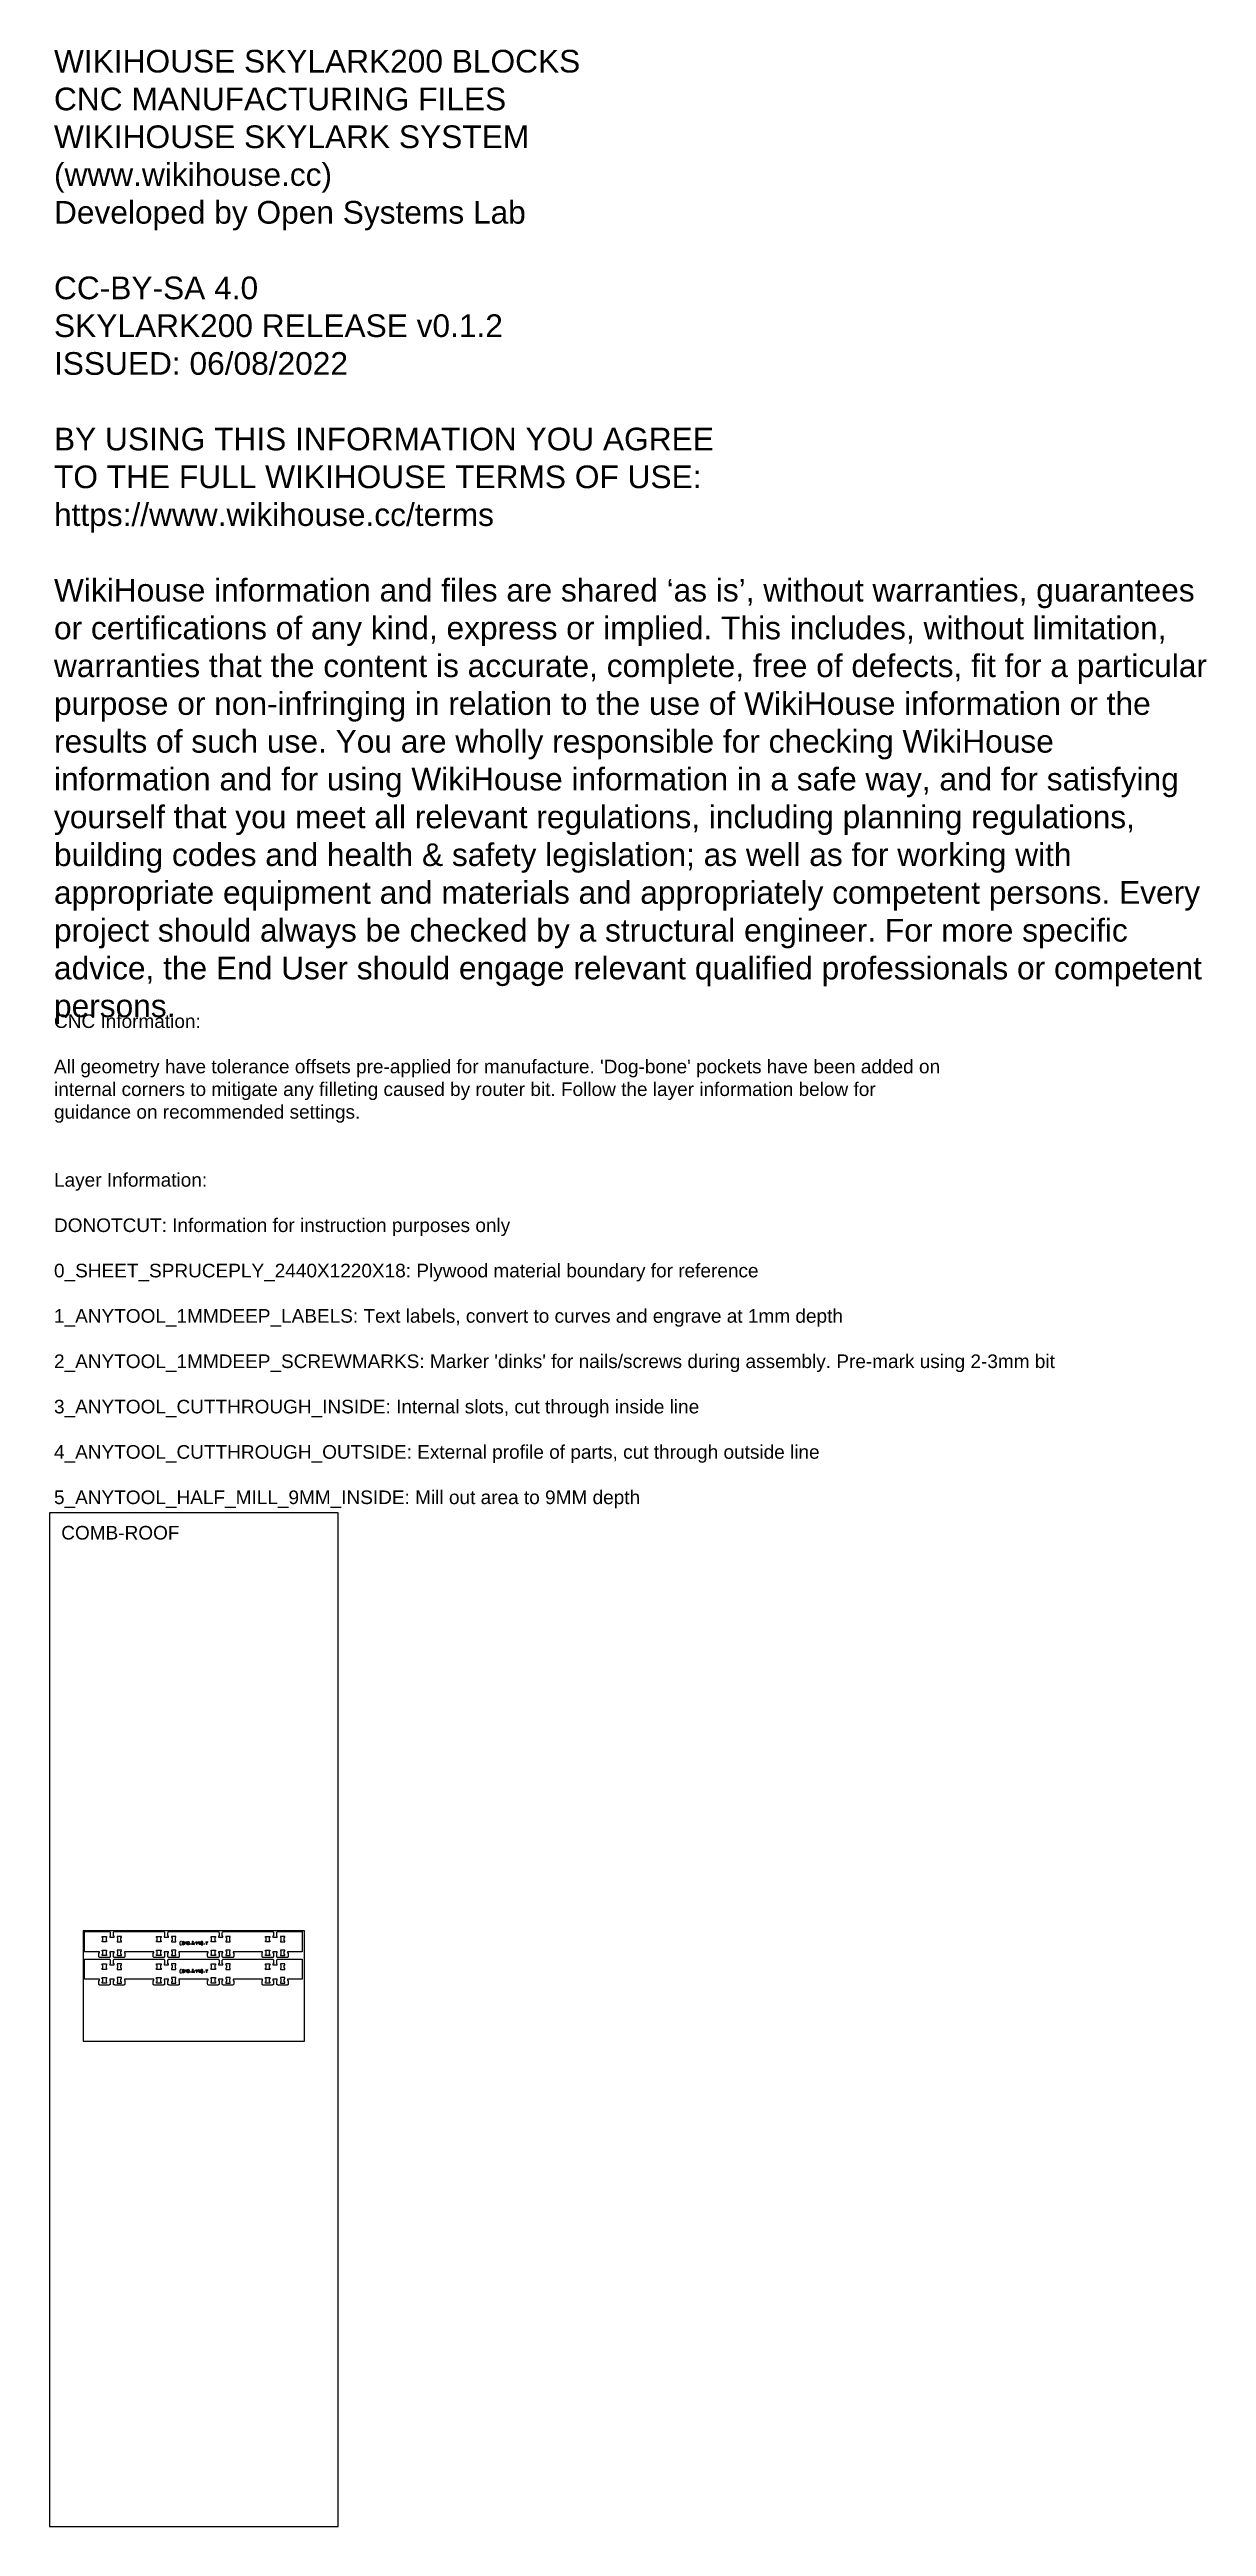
# Model space of a CAD drawing. Header units: millimetres. Extents: x 0 to 12757, y 0 to 27318.
import ezdxf

# ---------------------------------------------------------------- set-up
doc = ezdxf.new("R2010")
doc.units = ezdxf.units.MM
for name, color, linetype, true_color in [('0_SHEET_SPRUCEPLY_2440X122', 1, 'Continuous', 0xff0000), ('1_ANYTOOL_1MMDEEP_LABELS_S', 2, 'Continuous', 0xffff00), ('3_ANYTOOL_CUTTHROUGH_INSID', 4, 'Continuous', 0x00ffff), ('4_ANYTOOL_CUTTHROUGH_OUTSI', 5, 'Continuous', 0x0000ff), ('DONOTCUT', 7, 'Continuous', 0xffffff)]:
    doc.layers.add(name, color=color, linetype=linetype, true_color=true_color)
doc.styles.add('Arial', font='')
doc.styles.get('Arial').set_extended_font_data('Arial')

msp = doc.modelspace()

# ---------------------------------------------------------------- linework, layer by layer
at = {"layer": '0_SHEET_SPRUCEPLY_2440X122'}
msp.add_lwpolyline([(372, 6571), (372, 5351), (2812, 5351), (2812, 6571)], close=True, dxfattribs=at)
at = {"layer": '1_ANYTOOL_1MMDEEP_LABELS_S', "color": 2, "true_color": 0xffff00}
for points in [[(1454, 6450), (1444, 6450, 0.414214), (1438, 6444), (1438, 6420, 0.414214), (1444, 6414), (1454, 6414)], [(1522, 6434), (1532, 6434, -1), (1532, 6414), (1522, 6414), (1522, 6450), (1532, 6450, -1), (1532, 6434)], [(1572, 6430), (1582, 6430, 1), (1582, 6450), (1572, 6450), (1572, 6414)], [(1454, 6141), (1444, 6141, 0.414214), (1438, 6135), (1438, 6111, 0.414214), (1444, 6105), (1454, 6105)], [(1522, 6125), (1532, 6125, -1), (1532, 6105), (1522, 6105), (1522, 6141), (1532, 6141, -1), (1532, 6125)], [(1572, 6121), (1582, 6121, 1), (1582, 6141), (1572, 6141), (1572, 6105)]]:
    msp.add_lwpolyline(points, format="xyb", dxfattribs=at)
for points in [[(1462, 6424, 1), (1482, 6424), (1482, 6440, 1), (1462, 6440)], [(1684, 6450), (1672, 6450), (1672, 6414), (1684, 6414, 0.414214), (1692, 6422), (1692, 6442, 0.414214)], [(1462, 6115, 1), (1482, 6115), (1482, 6131, 1), (1462, 6131)], [(1684, 6141), (1672, 6141), (1672, 6105), (1684, 6105, 0.414214), (1692, 6113), (1692, 6133, 0.414214)]]:
    msp.add_lwpolyline(points, format="xyb", close=True, dxfattribs=at)
for points in [[(1490, 6414), (1490, 6450), (1502, 6430), (1514, 6450), (1514, 6414)], [(1550, 6426), (1566, 6426)], [(1592, 6414), (1584, 6430)], [(1596, 6414), (1612, 6450)], [(1624, 6414), (1624, 6450), (1636, 6430), (1648, 6450), (1648, 6414)], [(1660, 6450), (1660, 6414)], [(1700, 6426), (1716, 6426)], [(1736, 6432), (1724, 6450)], [(1736, 6432), (1748, 6450)], [(1736, 6414), (1736, 6432)], [(1490, 6105), (1490, 6141), (1502, 6121), (1514, 6141), (1514, 6105)], [(1550, 6117), (1566, 6117)], [(1592, 6105), (1584, 6122)], [(1596, 6105), (1612, 6141)], [(1624, 6105), (1624, 6141), (1636, 6121), (1648, 6141), (1648, 6105)], [(1660, 6141), (1660, 6105)], [(1700, 6117), (1716, 6117)], [(1736, 6123), (1724, 6141)], [(1736, 6123), (1748, 6141)], [(1736, 6105), (1736, 6123)]]:
    msp.add_lwpolyline(points, dxfattribs=at)
at = {"layer": '3_ANYTOOL_CUTTHROUGH_INSID', "color": 4, "true_color": 0x00ffff}
for points in [[(581, 6459), (587, 6459), (587, 6495), (581, 6495), (581, 6507), (629, 6507), (629, 6495), (623, 6495), (623, 6459), (629, 6459), (629, 6447), (581, 6447)], [(581, 6459), (587, 6459), (587, 6495), (581, 6495), (581, 6507), (629, 6507), (629, 6495), (623, 6495), (623, 6459), (629, 6459), (629, 6447), (581, 6447)], [(581, 6345), (581, 6357), (629, 6357), (629, 6345), (623, 6345), (623, 6309), (629, 6309), (629, 6297), (581, 6297), (581, 6309), (587, 6309), (587, 6345)], [(581, 6345), (581, 6357), (629, 6357), (629, 6345), (623, 6345), (623, 6309), (629, 6309), (629, 6297), (581, 6297), (581, 6309), (587, 6309), (587, 6345)], [(793, 6459), (787, 6459), (787, 6495), (793, 6495), (793, 6507), (745, 6507), (745, 6495), (751, 6495), (751, 6459), (745, 6459), (745, 6447), (793, 6447)], [(793, 6459), (787, 6459), (787, 6495), (793, 6495), (793, 6507), (745, 6507), (745, 6495), (751, 6495), (751, 6459), (745, 6459), (745, 6447), (793, 6447)], [(793, 6345), (793, 6357), (745, 6357), (745, 6345), (751, 6345), (751, 6309), (745, 6309), (745, 6297), (793, 6297), (793, 6309), (787, 6309), (787, 6345)], [(793, 6345), (793, 6357), (745, 6357), (745, 6345), (751, 6345), (751, 6309), (745, 6309), (745, 6297), (793, 6297), (793, 6309), (787, 6309), (787, 6345)], [(1181, 6459), (1187, 6459), (1187, 6495), (1181, 6495), (1181, 6507), (1229, 6507), (1229, 6495), (1223, 6495), (1223, 6459), (1229, 6459), (1229, 6447), (1181, 6447)], [(1181, 6459), (1187, 6459), (1187, 6495), (1181, 6495), (1181, 6507), (1229, 6507), (1229, 6495), (1223, 6495), (1223, 6459), (1229, 6459), (1229, 6447), (1181, 6447)], [(1181, 6345), (1181, 6357), (1229, 6357), (1229, 6345), (1223, 6345), (1223, 6309), (1229, 6309), (1229, 6297), (1181, 6297), (1181, 6309), (1187, 6309), (1187, 6345)], [(1181, 6345), (1181, 6357), (1229, 6357), (1229, 6345), (1223, 6345), (1223, 6309), (1229, 6309), (1229, 6297), (1181, 6297), (1181, 6309), (1187, 6309), (1187, 6345)], [(1393, 6459), (1387, 6459), (1387, 6495), (1393, 6495), (1393, 6507), (1345, 6507), (1345, 6495), (1351, 6495), (1351, 6459), (1345, 6459), (1345, 6447), (1393, 6447)], [(1393, 6459), (1387, 6459), (1387, 6495), (1393, 6495), (1393, 6507), (1345, 6507), (1345, 6495), (1351, 6495), (1351, 6459), (1345, 6459), (1345, 6447), (1393, 6447)], [(1393, 6345), (1393, 6357), (1345, 6357), (1345, 6345), (1351, 6345), (1351, 6309), (1345, 6309), (1345, 6297), (1393, 6297), (1393, 6309), (1387, 6309), (1387, 6345)], [(1393, 6345), (1393, 6357), (1345, 6357), (1345, 6345), (1351, 6345), (1351, 6309), (1345, 6309), (1345, 6297), (1393, 6297), (1393, 6309), (1387, 6309), (1387, 6345)], [(1781, 6459), (1787, 6459), (1787, 6495), (1781, 6495), (1781, 6507), (1829, 6507), (1829, 6495), (1823, 6495), (1823, 6459), (1829, 6459), (1829, 6447), (1781, 6447)], [(1781, 6459), (1787, 6459), (1787, 6495), (1781, 6495), (1781, 6507), (1829, 6507), (1829, 6495), (1823, 6495), (1823, 6459), (1829, 6459), (1829, 6447), (1781, 6447)], [(1781, 6345), (1781, 6357), (1829, 6357), (1829, 6345), (1823, 6345), (1823, 6309), (1829, 6309), (1829, 6297), (1781, 6297), (1781, 6309), (1787, 6309), (1787, 6345)], [(1781, 6345), (1781, 6357), (1829, 6357), (1829, 6345), (1823, 6345), (1823, 6309), (1829, 6309), (1829, 6297), (1781, 6297), (1781, 6309), (1787, 6309), (1787, 6345)], [(1993, 6459), (1987, 6459), (1987, 6495), (1993, 6495), (1993, 6507), (1945, 6507), (1945, 6495), (1951, 6495), (1951, 6459), (1945, 6459), (1945, 6447), (1993, 6447)], [(1993, 6459), (1987, 6459), (1987, 6495), (1993, 6495), (1993, 6507), (1945, 6507), (1945, 6495), (1951, 6495), (1951, 6459), (1945, 6459), (1945, 6447), (1993, 6447)], [(1993, 6345), (1993, 6357), (1945, 6357), (1945, 6345), (1951, 6345), (1951, 6309), (1945, 6309), (1945, 6297), (1993, 6297), (1993, 6309), (1987, 6309), (1987, 6345)], [(1993, 6345), (1993, 6357), (1945, 6357), (1945, 6345), (1951, 6345), (1951, 6309), (1945, 6309), (1945, 6297), (1993, 6297), (1993, 6309), (1987, 6309), (1987, 6345)], [(2381, 6459), (2387, 6459), (2387, 6495), (2381, 6495), (2381, 6507), (2429, 6507), (2429, 6495), (2423, 6495), (2423, 6459), (2429, 6459), (2429, 6447), (2381, 6447)], [(2381, 6459), (2387, 6459), (2387, 6495), (2381, 6495), (2381, 6507), (2429, 6507), (2429, 6495), (2423, 6495), (2423, 6459), (2429, 6459), (2429, 6447), (2381, 6447)], [(2381, 6345), (2381, 6357), (2429, 6357), (2429, 6345), (2423, 6345), (2423, 6309), (2429, 6309), (2429, 6297), (2381, 6297), (2381, 6309), (2387, 6309), (2387, 6345)], [(2381, 6345), (2381, 6357), (2429, 6357), (2429, 6345), (2423, 6345), (2423, 6309), (2429, 6309), (2429, 6297), (2381, 6297), (2381, 6309), (2387, 6309), (2387, 6345)], [(2593, 6459), (2587, 6459), (2587, 6495), (2593, 6495), (2593, 6507), (2545, 6507), (2545, 6495), (2551, 6495), (2551, 6459), (2545, 6459), (2545, 6447), (2593, 6447)], [(2593, 6459), (2587, 6459), (2587, 6495), (2593, 6495), (2593, 6507), (2545, 6507), (2545, 6495), (2551, 6495), (2551, 6459), (2545, 6459), (2545, 6447), (2593, 6447)], [(2593, 6345), (2593, 6357), (2545, 6357), (2545, 6345), (2551, 6345), (2551, 6309), (2545, 6309), (2545, 6297), (2593, 6297), (2593, 6309), (2587, 6309), (2587, 6345)], [(2593, 6345), (2593, 6357), (2545, 6357), (2545, 6345), (2551, 6345), (2551, 6309), (2545, 6309), (2545, 6297), (2593, 6297), (2593, 6309), (2587, 6309), (2587, 6345)], [(581, 6156), (587, 6156), (587, 6191), (581, 6191), (581, 6204), (629, 6204), (629, 6191), (623, 6191), (623, 6156), (629, 6156), (629, 6143), (581, 6143)], [(581, 6156), (587, 6156), (587, 6191), (581, 6191), (581, 6204), (629, 6204), (629, 6191), (623, 6191), (623, 6156), (629, 6156), (629, 6143), (581, 6143)], [(581, 6041), (581, 6053), (629, 6053), (629, 6041), (623, 6041), (623, 6005), (629, 6005), (629, 5993), (581, 5993), (581, 6005), (587, 6005), (587, 6041)], [(581, 6041), (581, 6053), (629, 6053), (629, 6041), (623, 6041), (623, 6005), (629, 6005), (629, 5993), (581, 5993), (581, 6005), (587, 6005), (587, 6041)], [(793, 6156), (787, 6156), (787, 6191), (793, 6191), (793, 6204), (745, 6204), (745, 6191), (751, 6191), (751, 6156), (745, 6156), (745, 6143), (793, 6143)], [(793, 6156), (787, 6156), (787, 6191), (793, 6191), (793, 6204), (745, 6204), (745, 6191), (751, 6191), (751, 6156), (745, 6156), (745, 6143), (793, 6143)], [(793, 6041), (793, 6053), (745, 6053), (745, 6041), (751, 6041), (751, 6005), (745, 6005), (745, 5993), (793, 5993), (793, 6005), (787, 6005), (787, 6041)], [(793, 6041), (793, 6053), (745, 6053), (745, 6041), (751, 6041), (751, 6005), (745, 6005), (745, 5993), (793, 5993), (793, 6005), (787, 6005), (787, 6041)], [(1181, 6156), (1187, 6156), (1187, 6191), (1181, 6191), (1181, 6204), (1229, 6204), (1229, 6191), (1223, 6191), (1223, 6156), (1229, 6156), (1229, 6143), (1181, 6143)], [(1181, 6156), (1187, 6156), (1187, 6191), (1181, 6191), (1181, 6204), (1229, 6204), (1229, 6191), (1223, 6191), (1223, 6156), (1229, 6156), (1229, 6143), (1181, 6143)], [(1181, 6041), (1181, 6053), (1229, 6053), (1229, 6041), (1223, 6041), (1223, 6005), (1229, 6005), (1229, 5993), (1181, 5993), (1181, 6005), (1187, 6005), (1187, 6041)], [(1181, 6041), (1181, 6053), (1229, 6053), (1229, 6041), (1223, 6041), (1223, 6005), (1229, 6005), (1229, 5993), (1181, 5993), (1181, 6005), (1187, 6005), (1187, 6041)], [(1393, 6156), (1387, 6156), (1387, 6191), (1393, 6191), (1393, 6204), (1345, 6204), (1345, 6191), (1351, 6191), (1351, 6156), (1345, 6156), (1345, 6143), (1393, 6143)], [(1393, 6156), (1387, 6156), (1387, 6191), (1393, 6191), (1393, 6204), (1345, 6204), (1345, 6191), (1351, 6191), (1351, 6156), (1345, 6156), (1345, 6143), (1393, 6143)], [(1393, 6041), (1393, 6053), (1345, 6053), (1345, 6041), (1351, 6041), (1351, 6005), (1345, 6005), (1345, 5993), (1393, 5993), (1393, 6005), (1387, 6005), (1387, 6041)], [(1393, 6041), (1393, 6053), (1345, 6053), (1345, 6041), (1351, 6041), (1351, 6005), (1345, 6005), (1345, 5993), (1393, 5993), (1393, 6005), (1387, 6005), (1387, 6041)], [(1781, 6156), (1787, 6156), (1787, 6191), (1781, 6191), (1781, 6204), (1829, 6204), (1829, 6191), (1823, 6191), (1823, 6156), (1829, 6156), (1829, 6143), (1781, 6143)], [(1781, 6156), (1787, 6156), (1787, 6191), (1781, 6191), (1781, 6204), (1829, 6204), (1829, 6191), (1823, 6191), (1823, 6156), (1829, 6156), (1829, 6143), (1781, 6143)], [(1781, 6041), (1781, 6053), (1829, 6053), (1829, 6041), (1823, 6041), (1823, 6005), (1829, 6005), (1829, 5993), (1781, 5993), (1781, 6005), (1787, 6005), (1787, 6041)], [(1781, 6041), (1781, 6053), (1829, 6053), (1829, 6041), (1823, 6041), (1823, 6005), (1829, 6005), (1829, 5993), (1781, 5993), (1781, 6005), (1787, 6005), (1787, 6041)], [(1993, 6156), (1987, 6156), (1987, 6191), (1993, 6191), (1993, 6204), (1945, 6204), (1945, 6191), (1951, 6191), (1951, 6156), (1945, 6156), (1945, 6143), (1993, 6143)], [(1993, 6156), (1987, 6156), (1987, 6191), (1993, 6191), (1993, 6204), (1945, 6204), (1945, 6191), (1951, 6191), (1951, 6156), (1945, 6156), (1945, 6143), (1993, 6143)], [(1993, 6041), (1993, 6053), (1945, 6053), (1945, 6041), (1951, 6041), (1951, 6005), (1945, 6005), (1945, 5993), (1993, 5993), (1993, 6005), (1987, 6005), (1987, 6041)], [(1993, 6041), (1993, 6053), (1945, 6053), (1945, 6041), (1951, 6041), (1951, 6005), (1945, 6005), (1945, 5993), (1993, 5993), (1993, 6005), (1987, 6005), (1987, 6041)], [(2381, 6156), (2387, 6156), (2387, 6191), (2381, 6191), (2381, 6204), (2429, 6204), (2429, 6191), (2423, 6191), (2423, 6156), (2429, 6156), (2429, 6143), (2381, 6143)], [(2381, 6156), (2387, 6156), (2387, 6191), (2381, 6191), (2381, 6204), (2429, 6204), (2429, 6191), (2423, 6191), (2423, 6156), (2429, 6156), (2429, 6143), (2381, 6143)], [(2381, 6041), (2381, 6053), (2429, 6053), (2429, 6041), (2423, 6041), (2423, 6005), (2429, 6005), (2429, 5993), (2381, 5993), (2381, 6005), (2387, 6005), (2387, 6041)], [(2381, 6041), (2381, 6053), (2429, 6053), (2429, 6041), (2423, 6041), (2423, 6005), (2429, 6005), (2429, 5993), (2381, 5993), (2381, 6005), (2387, 6005), (2387, 6041)], [(2593, 6156), (2587, 6156), (2587, 6191), (2593, 6191), (2593, 6204), (2545, 6204), (2545, 6191), (2551, 6191), (2551, 6156), (2545, 6156), (2545, 6143), (2593, 6143)], [(2593, 6156), (2587, 6156), (2587, 6191), (2593, 6191), (2593, 6204), (2545, 6204), (2545, 6191), (2551, 6191), (2551, 6156), (2545, 6156), (2545, 6143), (2593, 6143)], [(2593, 6041), (2593, 6053), (2545, 6053), (2545, 6041), (2551, 6041), (2551, 6005), (2545, 6005), (2545, 5993), (2593, 5993), (2593, 6005), (2587, 6005), (2587, 6041)], [(2593, 6041), (2593, 6053), (2545, 6053), (2545, 6041), (2551, 6041), (2551, 6005), (2545, 6005), (2545, 5993), (2593, 5993), (2593, 6005), (2587, 6005), (2587, 6041)]]:
    msp.add_lwpolyline(points, close=True, dxfattribs=at)
at = {"layer": '4_ANYTOOL_CUTTHROUGH_OUTSI', "color": 5, "true_color": 0x0000ff}
for points in [[(711, 6498), (711, 6511), (705, 6511), (705, 6549), (705, 6549, -0.414214), (717, 6561), (1257, 6561, -0.414214), (1269, 6549), (1269, 6511), (1263, 6511), (1263, 6498), (1311, 6498), (1311, 6511), (1305, 6511), (1305, 6549), (1305, 6549, -0.198912), (1309, 6557, -0.198912), (1317, 6561), (1857, 6561, -0.198912), (1865, 6557, -0.198912), (1869, 6549), (1869, 6511), (1863, 6511), (1863, 6498), (1911, 6498), (1911, 6511), (1905, 6511), (1905, 6549), (1905, 6549, -0.198912), (1909, 6557, -0.198912), (1917, 6561), (2457, 6561, -0.198912), (2465, 6557, -0.198912), (2469, 6549), (2469, 6511), (2463, 6511), (2463, 6498), (2511, 6498), (2511, 6511), (2505, 6511), (2505, 6549), (2505, 6549, -0.414214), (2517, 6561), (2787, 6561), (2787, 6339), (2625, 6339), (2625, 6327), (2631, 6327), (2631, 6287), (2631, 6287, -0.414214), (2619, 6275), (2517, 6275), (2517, 6275), (2516, 6275), (2516, 6275), (2516, 6275), (2516, 6275), (2515, 6275), (2515, 6275), (2515, 6275), (2515, 6276), (2514, 6276), (2514, 6276), (2514, 6276), (2513, 6276), (2513, 6276), (2513, 6276), (2513, 6276), (2512, 6276), (2512, 6276), (2512, 6276), (2512, 6277), (2511, 6277), (2511, 6277), (2511, 6277), (2511, 6277), (2510, 6277), (2510, 6278), (2510, 6278), (2510, 6278), (2509, 6278), (2509, 6278), (2509, 6278), (2509, 6279), (2508, 6279), (2508, 6279), (2508, 6279), (2508, 6280), (2508, 6280), (2507, 6280), (2507, 6280), (2507, 6281), (2507, 6281), (2507, 6281), (2507, 6281), (2507, 6282), (2506, 6282), (2506, 6282), (2506, 6282), (2506, 6283), (2506, 6283), (2506, 6283), (2506, 6284), (2506, 6284), (2506, 6284), (2506, 6284), (2505, 6285), (2505, 6285), (2505, 6285), (2505, 6285), (2505, 6286), (2505, 6286), (2505, 6286), (2505, 6286), (2505, 6287), (2505, 6287), (2505, 6327), (2511, 6327), (2511, 6339), (2463, 6339), (2463, 6327), (2469, 6327), (2469, 6287), (2469, 6287), (2469, 6287), (2469, 6286), (2469, 6286), (2469, 6286), (2469, 6286), (2469, 6285), (2469, 6285), (2469, 6285), (2468, 6285), (2468, 6284), (2468, 6284), (2468, 6284), (2468, 6284), (2468, 6283), (2468, 6283), (2468, 6283), (2468, 6282), (2468, 6282), (2468, 6282), (2467, 6282), (2467, 6281), (2467, 6281), (2467, 6281), (2467, 6281), (2467, 6280), (2466, 6280), (2466, 6280), (2466, 6280), (2466, 6279), (2466, 6279), (2465, 6279), (2465, 6279), (2465, 6278), (2465, 6278), (2465, 6278), (2464, 6278), (2464, 6278), (2464, 6278), (2464, 6277), (2463, 6277), (2463, 6277), (2463, 6277), (2463, 6277), (2462, 6277), (2462, 6276), (2462, 6276), (2462, 6276), (2461, 6276), (2461, 6276), (2461, 6276), (2460, 6276), (2460, 6276), (2460, 6276), (2460, 6276), (2459, 6276), (2459, 6275), (2459, 6275), (2459, 6275), (2458, 6275), (2458, 6275), (2458, 6275), (2457, 6275), (2457, 6275), (2457, 6275), (2355, 6275, -0.414214), (2343, 6287), (2343, 6327), (2349, 6327), (2349, 6339), (2025, 6339), (2025, 6327), (2031, 6327), (2031, 6287), (2031, 6287, -0.414214), (2019, 6275), (1917, 6275), (1917, 6275), (1916, 6275), (1916, 6275), (1916, 6275), (1916, 6275), (1915, 6275), (1915, 6275), (1915, 6275), (1915, 6276), (1914, 6276), (1914, 6276), (1914, 6276), (1913, 6276), (1913, 6276), (1913, 6276), (1913, 6276), (1912, 6276), (1912, 6276), (1912, 6276), (1912, 6277), (1911, 6277), (1911, 6277), (1911, 6277), (1911, 6277), (1910, 6277), (1910, 6278), (1910, 6278), (1910, 6278), (1909, 6278), (1909, 6278), (1909, 6278), (1909, 6279), (1908, 6279), (1908, 6279), (1908, 6279), (1908, 6280), (1908, 6280), (1907, 6280), (1907, 6280), (1907, 6281), (1907, 6281), (1907, 6281), (1907, 6281), (1907, 6282), (1906, 6282), (1906, 6282), (1906, 6282), (1906, 6283), (1906, 6283), (1906, 6283), (1906, 6284), (1906, 6284), (1906, 6284), (1906, 6284), (1905, 6285), (1905, 6285), (1905, 6285), (1905, 6285), (1905, 6286), (1905, 6286), (1905, 6286), (1905, 6286), (1905, 6287), (1905, 6287), (1905, 6327), (1911, 6327), (1911, 6339), (1863, 6339), (1863, 6327), (1869, 6327), (1869, 6287), (1869, 6287), (1869, 6287), (1869, 6286), (1869, 6286), (1869, 6286), (1869, 6286), (1869, 6285), (1869, 6285), (1869, 6285), (1868, 6285), (1868, 6284), (1868, 6284), (1868, 6284), (1868, 6284), (1868, 6283), (1868, 6283), (1868, 6283), (1868, 6282), (1868, 6282), (1868, 6282), (1867, 6282), (1867, 6281), (1867, 6281), (1867, 6281), (1867, 6281), (1867, 6280), (1866, 6280), (1866, 6280), (1866, 6280), (1866, 6279), (1866, 6279), (1865, 6279), (1865, 6279), (1865, 6278), (1865, 6278), (1865, 6278), (1864, 6278), (1864, 6278), (1864, 6278), (1864, 6277), (1863, 6277), (1863, 6277), (1863, 6277), (1863, 6277), (1862, 6277), (1862, 6276), (1862, 6276), (1862, 6276), (1861, 6276), (1861, 6276), (1861, 6276), (1860, 6276), (1860, 6276), (1860, 6276), (1860, 6276), (1859, 6276), (1859, 6275), (1859, 6275), (1859, 6275), (1858, 6275), (1858, 6275), (1858, 6275), (1857, 6275), (1857, 6275), (1857, 6275), (1755, 6275, -0.414214), (1743, 6287), (1743, 6327), (1749, 6327), (1749, 6339), (1425, 6339), (1425, 6327), (1431, 6327), (1431, 6287), (1431, 6287, -0.414214), (1419, 6275), (1317, 6275), (1317, 6275), (1316, 6275), (1316, 6275), (1316, 6275), (1316, 6275), (1315, 6275), (1315, 6275), (1315, 6275), (1315, 6276), (1314, 6276), (1314, 6276), (1314, 6276), (1313, 6276), (1313, 6276), (1313, 6276), (1313, 6276), (1312, 6276), (1312, 6276), (1312, 6276), (1312, 6277), (1311, 6277), (1311, 6277), (1311, 6277), (1311, 6277), (1310, 6277), (1310, 6278), (1310, 6278), (1310, 6278), (1309, 6278), (1309, 6278), (1309, 6278), (1309, 6279), (1308, 6279), (1308, 6279), (1308, 6279), (1308, 6280), (1308, 6280), (1307, 6280), (1307, 6280), (1307, 6281), (1307, 6281), (1307, 6281), (1307, 6281), (1307, 6282), (1306, 6282), (1306, 6282), (1306, 6282), (1306, 6283), (1306, 6283), (1306, 6283), (1306, 6284), (1306, 6284), (1306, 6284), (1306, 6284), (1305, 6285), (1305, 6285), (1305, 6285), (1305, 6285), (1305, 6286), (1305, 6286), (1305, 6286), (1305, 6286), (1305, 6287), (1305, 6287), (1305, 6327), (1311, 6327), (1311, 6339), (1263, 6339), (1263, 6327), (1269, 6327), (1269, 6287), (1269, 6287), (1269, 6287), (1269, 6286), (1269, 6286), (1269, 6286), (1269, 6286), (1269, 6285), (1269, 6285), (1269, 6285), (1268, 6285), (1268, 6284), (1268, 6284), (1268, 6284), (1268, 6284), (1268, 6283), (1268, 6283), (1268, 6283), (1268, 6282), (1268, 6282), (1268, 6282), (1267, 6282), (1267, 6281), (1267, 6281), (1267, 6281), (1267, 6281), (1267, 6280), (1266, 6280), (1266, 6280), (1266, 6280), (1266, 6279), (1266, 6279), (1265, 6279), (1265, 6279), (1265, 6278), (1265, 6278), (1265, 6278), (1264, 6278), (1264, 6278), (1264, 6278), (1264, 6277), (1263, 6277), (1263, 6277), (1263, 6277), (1263, 6277), (1262, 6277), (1262, 6276), (1262, 6276), (1262, 6276), (1261, 6276), (1261, 6276), (1261, 6276), (1260, 6276), (1260, 6276), (1260, 6276), (1260, 6276), (1259, 6276), (1259, 6275), (1259, 6275), (1259, 6275), (1258, 6275), (1258, 6275), (1258, 6275), (1257, 6275), (1257, 6275), (1257, 6275), (1155, 6275, -0.414214), (1143, 6287), (1143, 6327), (1149, 6327), (1149, 6339), (825, 6339), (825, 6327), (831, 6327), (831, 6287), (831, 6287, -0.414214), (819, 6275), (717, 6275), (717, 6275), (716, 6275), (716, 6275), (716, 6275), (716, 6275), (715, 6275), (715, 6275), (715, 6275), (715, 6276), (714, 6276), (714, 6276), (714, 6276), (713, 6276), (713, 6276), (713, 6276), (713, 6276), (712, 6276), (712, 6276), (712, 6276), (712, 6277), (711, 6277), (711, 6277), (711, 6277), (711, 6277), (710, 6277), (710, 6278), (710, 6278), (710, 6278), (709, 6278), (709, 6278), (709, 6278), (709, 6279), (708, 6279), (708, 6279), (708, 6279), (708, 6280), (708, 6280), (707, 6280), (707, 6280), (707, 6281), (707, 6281), (707, 6281), (707, 6281), (707, 6282), (706, 6282), (706, 6282), (706, 6282), (706, 6283), (706, 6283), (706, 6283), (706, 6284), (706, 6284), (706, 6284), (706, 6284), (705, 6285), (705, 6285), (705, 6285), (705, 6285), (705, 6286), (705, 6286), (705, 6286), (705, 6286), (705, 6287), (705, 6287), (705, 6327), (711, 6327), (711, 6339), (663, 6339), (663, 6327), (669, 6327), (669, 6287), (669, 6287), (669, 6287), (669, 6286), (669, 6286), (669, 6286), (669, 6286), (669, 6285), (669, 6285), (669, 6285), (668, 6285), (668, 6284), (668, 6284), (668, 6284), (668, 6284), (668, 6283), (668, 6283), (668, 6283), (668, 6282), (668, 6282), (668, 6282), (667, 6282), (667, 6281), (667, 6281), (667, 6281), (667, 6281), (667, 6280), (666, 6280), (666, 6280), (666, 6280), (666, 6279), (666, 6279), (665, 6279), (665, 6279), (665, 6278), (665, 6278), (665, 6278), (664, 6278), (664, 6278), (664, 6278), (664, 6277), (663, 6277), (663, 6277), (663, 6277), (663, 6277), (662, 6277), (662, 6276), (662, 6276), (662, 6276), (661, 6276), (661, 6276), (661, 6276), (660, 6276), (660, 6276), (660, 6276), (660, 6276), (659, 6276), (659, 6275), (659, 6275), (659, 6275), (658, 6275), (658, 6275), (658, 6275), (657, 6275), (657, 6275), (657, 6275), (555, 6275, -0.414214), (543, 6287), (543, 6327), (549, 6327), (549, 6339), (387, 6339), (387, 6561), (657, 6561), (657, 6561, -0.414214), (669, 6549), (669, 6511), (663, 6511), (663, 6498), (711, 6498), (711, 6498)], [(711, 6195), (711, 6207), (705, 6207), (705, 6245), (705, 6245, -0.414214), (717, 6257), (1257, 6257, -0.414214), (1269, 6245), (1269, 6207), (1263, 6207), (1263, 6194), (1311, 6194), (1311, 6207), (1305, 6207), (1305, 6245), (1305, 6245, -0.198912), (1309, 6253, -0.198912), (1317, 6257), (1857, 6257, -0.198912), (1865, 6253, -0.198912), (1869, 6245), (1869, 6207), (1863, 6207), (1863, 6194), (1911, 6194), (1911, 6207), (1905, 6207), (1905, 6245), (1905, 6245, -0.198912), (1909, 6253, -0.198912), (1917, 6257), (2457, 6257, -0.198912), (2465, 6253, -0.198912), (2469, 6245), (2469, 6207), (2463, 6207), (2463, 6194), (2511, 6194), (2511, 6207), (2505, 6207), (2505, 6245), (2505, 6245, -0.414214), (2517, 6257), (2787, 6257), (2787, 6035), (2625, 6035), (2625, 6023), (2631, 6023), (2631, 5983), (2631, 5983, -0.414214), (2619, 5971), (2517, 5971), (2517, 5971), (2516, 5971), (2516, 5971), (2516, 5972), (2516, 5972), (2515, 5972), (2515, 5972), (2515, 5972), (2515, 5972), (2514, 5972), (2514, 5972), (2514, 5972), (2513, 5972), (2513, 5972), (2513, 5972), (2513, 5972), (2512, 5972), (2512, 5973), (2512, 5973), (2512, 5973), (2511, 5973), (2511, 5973), (2511, 5973), (2511, 5973), (2510, 5974), (2510, 5974), (2510, 5974), (2510, 5974), (2509, 5974), (2509, 5974), (2509, 5975), (2509, 5975), (2508, 5975), (2508, 5975), (2508, 5976), (2508, 5976), (2508, 5976), (2507, 5976), (2507, 5977), (2507, 5977), (2507, 5977), (2507, 5977), (2507, 5978), (2507, 5978), (2506, 5978), (2506, 5978), (2506, 5979), (2506, 5979), (2506, 5979), (2506, 5979), (2506, 5980), (2506, 5980), (2506, 5980), (2506, 5981), (2505, 5981), (2505, 5981), (2505, 5981), (2505, 5982), (2505, 5982), (2505, 5982), (2505, 5982), (2505, 5983), (2505, 5983), (2505, 5983), (2505, 6023), (2511, 6023), (2511, 6035), (2463, 6035), (2463, 6023), (2469, 6023), (2469, 5983), (2469, 5983), (2469, 5983), (2469, 5983), (2469, 5982), (2469, 5982), (2469, 5982), (2469, 5982), (2469, 5981), (2469, 5981), (2468, 5981), (2468, 5981), (2468, 5980), (2468, 5980), (2468, 5980), (2468, 5979), (2468, 5979), (2468, 5979), (2468, 5979), (2468, 5978), (2468, 5978), (2467, 5978), (2467, 5978), (2467, 5977), (2467, 5977), (2467, 5977), (2467, 5977), (2466, 5976), (2466, 5976), (2466, 5976), (2466, 5976), (2466, 5975), (2465, 5975), (2465, 5975), (2465, 5975), (2465, 5974), (2465, 5974), (2464, 5974), (2464, 5974), (2464, 5974), (2464, 5974), (2463, 5973), (2463, 5973), (2463, 5973), (2463, 5973), (2462, 5973), (2462, 5973), (2462, 5973), (2462, 5972), (2461, 5972), (2461, 5972), (2461, 5972), (2460, 5972), (2460, 5972), (2460, 5972), (2460, 5972), (2459, 5972), (2459, 5972), (2459, 5972), (2459, 5972), (2458, 5972), (2458, 5972), (2458, 5971), (2457, 5971), (2457, 5971), (2457, 5971), (2355, 5971, -0.414214), (2343, 5983), (2343, 6023), (2349, 6023), (2349, 6035), (2025, 6035), (2025, 6023), (2031, 6023), (2031, 5983), (2031, 5983, -0.414214), (2019, 5971), (1917, 5971), (1917, 5971), (1916, 5971), (1916, 5971), (1916, 5972), (1916, 5972), (1915, 5972), (1915, 5972), (1915, 5972), (1915, 5972), (1914, 5972), (1914, 5972), (1914, 5972), (1913, 5972), (1913, 5972), (1913, 5972), (1913, 5972), (1912, 5972), (1912, 5973), (1912, 5973), (1912, 5973), (1911, 5973), (1911, 5973), (1911, 5973), (1911, 5973), (1910, 5974), (1910, 5974), (1910, 5974), (1910, 5974), (1909, 5974), (1909, 5974), (1909, 5975), (1909, 5975), (1908, 5975), (1908, 5975), (1908, 5976), (1908, 5976), (1908, 5976), (1907, 5976), (1907, 5977), (1907, 5977), (1907, 5977), (1907, 5977), (1907, 5978), (1907, 5978), (1906, 5978), (1906, 5978), (1906, 5979), (1906, 5979), (1906, 5979), (1906, 5979), (1906, 5980), (1906, 5980), (1906, 5980), (1906, 5981), (1905, 5981), (1905, 5981), (1905, 5981), (1905, 5982), (1905, 5982), (1905, 5982), (1905, 5982), (1905, 5983), (1905, 5983), (1905, 5983), (1905, 6023), (1911, 6023), (1911, 6035), (1863, 6035), (1863, 6023), (1869, 6023), (1869, 5983), (1869, 5983), (1869, 5983), (1869, 5983), (1869, 5982), (1869, 5982), (1869, 5982), (1869, 5982), (1869, 5981), (1869, 5981), (1868, 5981), (1868, 5981), (1868, 5980), (1868, 5980), (1868, 5980), (1868, 5979), (1868, 5979), (1868, 5979), (1868, 5979), (1868, 5978), (1868, 5978), (1867, 5978), (1867, 5978), (1867, 5977), (1867, 5977), (1867, 5977), (1867, 5977), (1866, 5976), (1866, 5976), (1866, 5976), (1866, 5976), (1866, 5975), (1865, 5975), (1865, 5975), (1865, 5975), (1865, 5974), (1865, 5974), (1864, 5974), (1864, 5974), (1864, 5974), (1864, 5974), (1863, 5973), (1863, 5973), (1863, 5973), (1863, 5973), (1862, 5973), (1862, 5973), (1862, 5973), (1862, 5972), (1861, 5972), (1861, 5972), (1861, 5972), (1860, 5972), (1860, 5972), (1860, 5972), (1860, 5972), (1859, 5972), (1859, 5972), (1859, 5972), (1859, 5972), (1858, 5972), (1858, 5972), (1858, 5971), (1857, 5971), (1857, 5971), (1857, 5971), (1755, 5971, -0.414214), (1743, 5983), (1743, 6023), (1749, 6023), (1749, 6035), (1425, 6035), (1425, 6023), (1431, 6023), (1431, 5983), (1431, 5983, -0.414214), (1419, 5971), (1317, 5971), (1317, 5971), (1316, 5971), (1316, 5971), (1316, 5972), (1316, 5972), (1315, 5972), (1315, 5972), (1315, 5972), (1315, 5972), (1314, 5972), (1314, 5972), (1314, 5972), (1313, 5972), (1313, 5972), (1313, 5972), (1313, 5972), (1312, 5972), (1312, 5973), (1312, 5973), (1312, 5973), (1311, 5973), (1311, 5973), (1311, 5973), (1311, 5973), (1310, 5974), (1310, 5974), (1310, 5974), (1310, 5974), (1309, 5974), (1309, 5974), (1309, 5975), (1309, 5975), (1308, 5975), (1308, 5975), (1308, 5976), (1308, 5976), (1308, 5976), (1307, 5976), (1307, 5977), (1307, 5977), (1307, 5977), (1307, 5977), (1307, 5978), (1307, 5978), (1306, 5978), (1306, 5978), (1306, 5979), (1306, 5979), (1306, 5979), (1306, 5979), (1306, 5980), (1306, 5980), (1306, 5980), (1306, 5981), (1305, 5981), (1305, 5981), (1305, 5981), (1305, 5982), (1305, 5982), (1305, 5982), (1305, 5982), (1305, 5983), (1305, 5983), (1305, 5983), (1305, 6023), (1311, 6023), (1311, 6035), (1263, 6035), (1263, 6023), (1269, 6023), (1269, 5983), (1269, 5983), (1269, 5983), (1269, 5983), (1269, 5982), (1269, 5982), (1269, 5982), (1269, 5982), (1269, 5981), (1269, 5981), (1268, 5981), (1268, 5981), (1268, 5980), (1268, 5980), (1268, 5980), (1268, 5979), (1268, 5979), (1268, 5979), (1268, 5979), (1268, 5978), (1268, 5978), (1267, 5978), (1267, 5978), (1267, 5977), (1267, 5977), (1267, 5977), (1267, 5977), (1266, 5976), (1266, 5976), (1266, 5976), (1266, 5976), (1266, 5975), (1265, 5975), (1265, 5975), (1265, 5975), (1265, 5974), (1265, 5974), (1264, 5974), (1264, 5974), (1264, 5974), (1264, 5974), (1263, 5973), (1263, 5973), (1263, 5973), (1263, 5973), (1262, 5973), (1262, 5973), (1262, 5973), (1262, 5972), (1261, 5972), (1261, 5972), (1261, 5972), (1260, 5972), (1260, 5972), (1260, 5972), (1260, 5972), (1259, 5972), (1259, 5972), (1259, 5972), (1259, 5972), (1258, 5972), (1258, 5972), (1258, 5971), (1257, 5971), (1257, 5971), (1257, 5971), (1155, 5971, -0.414214), (1143, 5983), (1143, 6023), (1149, 6023), (1149, 6035), (825, 6035), (825, 6023), (831, 6023), (831, 5983), (831, 5983, -0.414214), (819, 5971), (717, 5971), (717, 5971), (716, 5971), (716, 5971), (716, 5972), (716, 5972), (715, 5972), (715, 5972), (715, 5972), (715, 5972), (714, 5972), (714, 5972), (714, 5972), (713, 5972), (713, 5972), (713, 5972), (713, 5972), (712, 5972), (712, 5973), (712, 5973), (712, 5973), (711, 5973), (711, 5973), (711, 5973), (711, 5973), (710, 5974), (710, 5974), (710, 5974), (710, 5974), (709, 5974), (709, 5974), (709, 5975), (709, 5975), (708, 5975), (708, 5975), (708, 5976), (708, 5976), (708, 5976), (707, 5976), (707, 5977), (707, 5977), (707, 5977), (707, 5977), (707, 5978), (707, 5978), (706, 5978), (706, 5978), (706, 5979), (706, 5979), (706, 5979), (706, 5979), (706, 5980), (706, 5980), (706, 5980), (706, 5981), (705, 5981), (705, 5981), (705, 5981), (705, 5982), (705, 5982), (705, 5982), (705, 5982), (705, 5983), (705, 5983), (705, 5983), (705, 6023), (711, 6023), (711, 6035), (663, 6035), (663, 6023), (669, 6023), (669, 5983), (669, 5983), (669, 5983), (669, 5983), (669, 5982), (669, 5982), (669, 5982), (669, 5982), (669, 5981), (669, 5981), (668, 5981), (668, 5981), (668, 5980), (668, 5980), (668, 5980), (668, 5979), (668, 5979), (668, 5979), (668, 5979), (668, 5978), (668, 5978), (667, 5978), (667, 5978), (667, 5977), (667, 5977), (667, 5977), (667, 5977), (666, 5976), (666, 5976), (666, 5976), (666, 5976), (666, 5975), (665, 5975), (665, 5975), (665, 5975), (665, 5974), (665, 5974), (664, 5974), (664, 5974), (664, 5974), (664, 5974), (663, 5973), (663, 5973), (663, 5973), (663, 5973), (662, 5973), (662, 5973), (662, 5973), (662, 5972), (661, 5972), (661, 5972), (661, 5972), (660, 5972), (660, 5972), (660, 5972), (660, 5972), (659, 5972), (659, 5972), (659, 5972), (659, 5972), (658, 5972), (658, 5972), (658, 5971), (657, 5971), (657, 5971), (657, 5971), (555, 5971, -0.414214), (543, 5983), (543, 6023), (549, 6023), (549, 6035), (387, 6035), (387, 6257), (657, 6257), (657, 6257, -0.414214), (669, 6245), (669, 6207), (663, 6207), (663, 6194), (711, 6194), (711, 6195)]]:
    msp.add_lwpolyline(points, format="xyb", close=True, dxfattribs=at)
at = {"layer": 'DONOTCUT'}
msp.add_lwpolyline([(0, 0), (3183, 0), (3183, 11179), (0, 11179)], close=True, dxfattribs=at)

# ---------------------------------------------------------------- texts
at = {"layer": 'DONOTCUT', "attachment_point": 1, "style": 'Arial'}
for s, insert, char_height, width in [('{\\fArial;WIKIHOUSE SKYLARK200 BLOCKS}\\P{\\fArial;CNC MANUFACTURING FILES}\\P{\\fArial;WIKIHOUSE SKYLARK SYSTEM}\\P{\\fArial;(www.wikihouse.cc)}\\P{\\fArial;Developed by Open Systems Lab}\\P\\P{\\fArial;CC-BY-SA 4.0}\\P{\\fArial;SKYLARK200 RELEASE v0.1.2}\\P{\\fArial;ISSUED: 06/08/2022}\\P\\P{\\fArial;BY USING THIS INFORMATION YOU AGREE }\\P{\\fArial;TO THE FULL WIKIHOUSE TERMS OF USE:}\\P{\\fArial;https://www.wikihouse.cc/terms}\\P\\P{\\fArial;WikiHouse information and files are shared }{\\fArial;‘as is}{\\fArial;’, without warranties, guarantees }\\P{\\fArial;or certifications of any kind, express or implied. This includes, without limitation, }\\P{\\fArial;warranties that the content is accurate, complete, free of defects, fit for a particular }\\P{\\fArial;purpose or non-infringing in relation to the use of WikiHouse information or the }\\P{\\fArial;results of such use. You are wholly responsible for checking WikiHouse }\\P{\\fArial;information and for using WikiHouse information in a safe way, and for satisfying }\\P{\\fArial;yourself that you meet all relevant regulations, including planning regulations, }\\P{\\fArial;building codes and health & safety legislation; as well as for working with }\\P{\\fArial;appropriate equipment and materials and appropriately competent persons. Every }\\P{\\fArial;project should always be checked by a structural engineer. For more specific }\\P{\\fArial;advice, the End User should engage relevant qualified professionals or competent }\\P{\\fArial;persons.}\\P', (49, 27315), 250, 12895.38), ("{\\fArial;CNC Information:}\\P\\P{\\fArial;All geometry have tolerance offsets pre-applied for manufacture. 'Dog-bone' pockets have been added on}\\P{\\fArial;internal corners to mitigate any filleting caused by router bit. Follow the layer information below for}\\P{\\fArial;guidance on recommended settings.}\\P\\P\\P{\\fArial;Layer Information:}\\P\\P{\\fArial;DONOTCUT: Information for instruction purposes only}\\P\\P{\\fArial;0_SHEET_SPRUCEPLY_2440X1220X18: Plywood material boundary for reference}\\P\\P{\\fArial;1_ANYTOOL_1MMDEEP_LABELS: Text labels, convert to curves and engrave at 1mm depth}\\P\\P{\\fArial;2_ANYTOOL_1MMDEEP_SCREWMARKS: Marker 'dinks' for nails/screws during assembly. Pre-mark using 2-3mm bit}\\P\\P{\\fArial;3_ANYTOOL_CUTTHROUGH_INSIDE: Internal slots, cut through inside line}\\P\\P{\\fArial;4_ANYTOOL_CUTTHROUGH_OUTSIDE: External profile of parts, cut through outside line}\\P\\P{\\fArial;5_ANYTOOL_HALF_MILL_9MM_INSIDE: Mill out area to 9MM depth}", (49, 16677), 150, 22265.22), ('COMB-ROOF', (129, 11035, 0), 150, 2877.72)]:
    msp.add_mtext(s, dxfattribs=dict(at, insert=insert, char_height=char_height, width=width))

doc.saveas('drawing.dxf')
